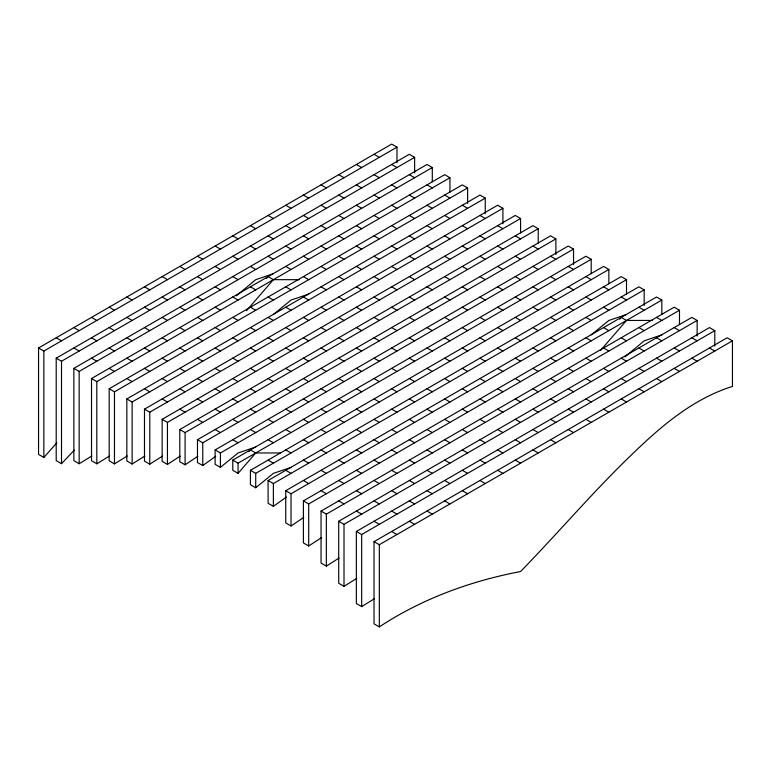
<?xml version="1.0" encoding="UTF-8"?>
<svg xmlns="http://www.w3.org/2000/svg" width="771" height="771" viewBox="0 0 771 771"><rect width="100%" height="100%" fill="white"/><g stroke="black" fill="none" stroke-linecap="round" stroke-linejoin="round"><path stroke-width="1.16" d="M266.544 278.389L268.086 276.616L273.377 279.671L299.273 279.68M246.508 310.703L273.377 279.671M248.888 451.69L250.43 449.917L255.721 452.972L280.442 452.972M591.203 273.686L591.203 259.287L585.902 256.232L232.775 460.104L232.775 470.3L238.066 473.355L255.721 452.972M619.682 319.165L621.214 317.392L626.515 320.447L652.411 320.447M600.407 350.593L626.515 320.447M396.978 162.7L396.978 147.155L391.678 144.1L38.55 347.972L38.55 454.398L43.851 457.463L56.9 442.747M414.634 172.887L414.634 157.351L409.334 154.287L56.206 358.168L56.206 460.615L61.507 463.679L74.344 450.11M236.466 295.785L255.721 279.68L273.377 273.705M624.905 356.944L644.17 340.84L661.826 334.865M273.377 314.481L291.033 300.064L308.699 294.088M573.537 264.607L573.537 249.091L568.246 246.036L215.119 449.917L215.119 464.325L220.41 467.39L238.066 452.972L255.721 446.997M608.859 283.709L608.859 269.484L603.558 266.419L250.43 470.3L250.43 484.718L255.721 487.773L273.377 473.355L291.033 467.39M591.203 334.865L608.859 320.447L626.515 314.481M555.881 254.42L555.881 238.904L550.59 235.839L197.463 439.721L197.463 462.513L202.754 465.568L215.764 456.287M626.515 294.088L626.515 279.671L621.214 276.616L268.086 480.497L268.086 503.29L273.377 506.345L286.388 497.064M538.225 243.067L538.225 228.708L532.934 225.652L179.797 429.524L179.797 461.762L185.098 464.817L197.848 456.259M644.17 305.47L644.17 289.867L638.87 286.812L285.742 490.693L285.742 522.921L291.033 525.986L303.793 517.428M520.57 232.919L520.57 218.511L515.279 215.456L162.141 419.328L162.141 461.366L167.442 464.421L180.192 456.153M661.826 314.452L661.826 300.064L656.526 297.008L303.398 500.88L303.398 542.909L308.699 545.974L321.449 537.705M502.914 223.783L502.914 208.315L497.623 205.259L144.485 409.141L144.485 461.116L149.786 464.171L162.536 456.085M679.482 324.649L679.482 310.26L674.182 307.195L321.054 511.077L321.054 563.052L326.355 566.116L339.105 558.021M485.258 213.654L485.258 198.128L479.967 195.063L126.829 398.944L126.829 460.952L132.13 464.007L144.881 456.037M697.138 336.069L697.138 320.447L691.838 317.392L338.71 521.273L338.71 583.281L344.011 586.336L356.761 578.366M467.602 203.419L467.602 187.931L462.301 184.876L109.174 388.748L109.174 460.836L114.474 463.891L127.225 456.008M714.794 346.054L714.794 330.643L709.493 327.588L356.366 531.46L356.366 603.548L361.666 606.604L374.417 598.72M449.946 192.124L449.946 177.735L444.645 174.68L91.518 378.551L91.518 460.74L96.818 463.805L109.569 455.979M379.322 626.9C421.92 598.788 470.589 581.035 520.57 571.533C556.411 534.746 589.767 495.589 626.515 459.67C657.249 429.592 690.585 399.542 732.45 386.425L732.45 340.84L727.149 337.785L374.022 541.656L374.022 623.845L379.322 626.9L379.322 544.712L732.45 340.84M432.29 181.84L432.29 167.538L426.989 164.483L73.862 368.365L73.862 460.673L79.162 463.728L91.913 455.96M38.55 347.972L43.851 351.036L396.978 147.155M56.206 358.168L61.507 361.223L414.634 157.351M73.862 368.365L79.162 371.42L432.29 167.538M91.518 378.551L96.818 381.616L449.946 177.735M109.174 388.748L114.474 391.813L467.602 187.931M126.829 398.944L132.13 401.999L485.258 198.128M144.485 409.141L149.786 412.196L502.914 208.315M162.141 419.328L167.442 422.392L520.57 218.511M179.797 429.524L185.098 432.579L538.225 228.708M197.463 439.721L202.754 442.776L555.881 238.904M215.119 449.917L220.41 452.972L573.537 249.091M232.775 460.104L238.066 463.169L591.203 259.287M250.43 470.3L255.721 473.355L608.859 269.484M268.086 480.497L273.377 483.552L626.515 279.671M285.742 490.693L291.033 493.748L644.17 289.867M303.398 500.88L308.699 503.945L661.826 300.064M321.054 511.077L326.355 514.132L679.482 310.26M338.71 521.273L344.011 524.328L697.138 320.447M356.366 531.46L361.666 534.525L714.794 330.643M374.022 154.287L379.322 157.351M391.678 164.483L396.978 167.538M409.334 174.68L414.634 177.735M426.989 184.876L432.29 187.931M444.645 195.063L449.946 198.128M462.301 205.259L467.602 208.315M479.967 215.456L485.258 218.511M497.623 225.652L502.914 228.708M515.279 235.839L520.57 238.904M532.934 246.036L538.225 249.091M550.59 256.232L555.881 259.287M568.246 266.419L573.537 269.484M585.902 276.616L591.203 279.671M603.558 286.812L608.859 289.867M621.214 297.008L626.515 300.064M638.87 307.195L644.17 310.26M656.526 317.392L661.826 320.447M674.182 327.588L679.482 330.643M691.838 337.785L697.138 340.84M709.493 347.972L714.794 351.036M356.366 164.483L361.666 167.538M374.022 174.68L379.322 177.735M391.678 184.876L396.978 187.931M409.334 195.063L414.634 198.128M426.989 205.259L432.29 208.315M444.645 215.456L449.946 218.511M462.301 225.652L467.602 228.708M479.967 235.839L485.258 238.904M497.623 246.036L502.914 249.091M515.279 256.232L520.57 259.287M532.934 266.419L538.225 269.484M550.59 276.616L555.881 279.671M568.246 286.812L573.537 289.867M585.902 297.008L591.203 300.064M603.558 307.195L608.859 310.26M638.87 327.588L644.17 330.643M656.526 337.785L661.826 340.84M674.182 347.972L679.482 351.036M691.838 358.168L697.138 361.223M338.71 174.68L344.011 177.735M356.366 184.876L361.666 187.931M374.022 195.063L379.322 198.128M391.678 205.259L396.978 208.315M409.334 215.456L414.634 218.511M426.989 225.652L432.29 228.708M444.645 235.839L449.946 238.904M462.301 246.036L467.602 249.091M479.967 256.232L485.258 259.287M497.623 266.419L502.914 269.484M515.279 276.616L520.57 279.671M532.934 286.812L538.225 289.867M550.59 297.008L555.881 300.064M568.246 307.195L573.537 310.26M585.902 317.392L591.203 320.447M603.558 327.588L608.859 330.643M621.214 337.785L626.515 340.84M638.87 347.972L644.17 351.036M656.526 358.168L661.826 361.223M674.182 368.365L679.482 371.42M321.054 184.876L326.355 187.931M338.71 195.063L344.011 198.128M356.366 205.259L361.666 208.315M374.022 215.456L379.322 218.511M391.678 225.652L396.978 228.708M409.334 235.839L414.634 238.904M426.989 246.036L432.29 249.091M444.645 256.232L449.946 259.287M462.301 266.419L467.602 269.484M479.967 276.616L485.258 279.671M497.623 286.812L502.914 289.867M515.279 297.008L520.57 300.064M532.934 307.195L538.225 310.26M550.59 317.392L555.881 320.447M568.246 327.588L573.537 330.643M585.902 337.785L591.203 340.84M603.558 347.972L608.859 351.036M621.214 358.168L626.515 361.223M638.87 368.365L644.17 371.42M656.526 378.551L661.826 381.616M303.398 195.063L308.699 198.128M321.054 205.259L326.355 208.315M338.71 215.456L344.011 218.511M356.366 225.652L361.666 228.708M374.022 235.839L379.322 238.904M391.678 246.036L396.978 249.091M409.334 256.232L414.634 259.287M426.989 266.419L432.29 269.484M444.645 276.616L449.946 279.671M462.301 286.812L467.602 289.867M479.967 297.008L485.258 300.064M497.623 307.195L502.914 310.26M515.279 317.392L520.57 320.447M532.934 327.588L538.225 330.643M550.59 337.785L555.881 340.84M568.246 347.972L573.537 351.036M585.902 358.168L591.203 361.223M603.558 368.365L608.859 371.42M621.214 378.551L626.515 381.616M638.87 388.748L644.17 391.813M285.742 205.259L291.033 208.315M303.398 215.456L308.699 218.511M321.054 225.652L326.355 228.708M338.71 235.839L344.011 238.904M356.366 246.036L361.666 249.091M374.022 256.232L379.322 259.287M391.678 266.419L396.978 269.484M409.334 276.616L414.634 279.671M426.989 286.812L432.29 289.867M444.645 297.008L449.946 300.064M462.301 307.195L467.602 310.26M479.967 317.392L485.258 320.447M497.623 327.588L502.914 330.643M515.279 337.785L520.57 340.84M532.934 347.972L538.225 351.036M550.59 358.168L555.881 361.223M568.246 368.365L573.537 371.42M585.902 378.551L591.203 381.616M603.558 388.748L608.859 391.813M621.214 398.944L626.515 401.999M268.086 215.456L273.377 218.511M285.742 225.652L291.033 228.708M303.398 235.839L308.699 238.904M321.054 246.036L326.355 249.091M338.71 256.232L344.011 259.287M356.366 266.419L361.666 269.484M374.022 276.616L379.322 279.671M391.678 286.812L396.978 289.867M409.334 297.008L414.634 300.064M426.989 307.195L432.29 310.26M444.645 317.392L449.946 320.447M462.301 327.588L467.602 330.643M479.967 337.785L485.258 340.84M497.623 347.972L502.914 351.036M515.279 358.168L520.57 361.223M532.934 368.365L538.225 371.42M550.59 378.551L555.881 381.616M568.246 388.748L573.537 391.813M585.902 398.944L591.203 401.999M603.558 409.141L608.859 412.196M250.43 225.652L255.721 228.708M268.086 235.839L273.377 238.904M285.742 246.036L291.033 249.091M303.398 256.232L308.699 259.287M321.054 266.419L326.355 269.484M338.71 276.616L344.011 279.671M356.366 286.812L361.666 289.867M374.022 297.008L379.322 300.064M391.678 307.195L396.978 310.26M409.334 317.392L414.634 320.447M426.989 327.588L432.29 330.643M444.645 337.785L449.946 340.84M462.301 347.972L467.602 351.036M479.967 358.168L485.258 361.223M497.623 368.365L502.914 371.42M515.279 378.551L520.57 381.616M532.934 388.748L538.225 391.813M550.59 398.944L555.881 401.999M568.246 409.141L573.537 412.196M585.902 419.328L591.203 422.392M232.775 235.839L238.066 238.904M250.43 246.036L255.721 249.091M268.086 256.232L273.377 259.287M285.742 266.419L291.033 269.484M303.398 276.616L308.699 279.671M321.054 286.812L326.355 289.867M338.71 297.008L344.011 300.064M356.366 307.195L361.666 310.26M374.022 317.392L379.322 320.447M391.678 327.588L396.978 330.643M409.334 337.785L414.634 340.84M426.989 347.972L432.29 351.036M444.645 358.168L449.946 361.223M462.301 368.365L467.602 371.42M479.967 378.551L485.258 381.616M497.623 388.748L502.914 391.813M515.279 398.944L520.57 401.999M532.934 409.141L538.225 412.196M550.59 419.328L555.881 422.392M568.246 429.524L573.537 432.579M215.119 246.036L220.41 249.091M232.775 256.232L238.066 259.287M250.43 266.419L255.721 269.484M285.742 286.812L291.033 289.867M303.398 297.008L308.699 300.064M321.054 307.195L326.355 310.26M338.71 317.392L344.011 320.447M356.366 327.588L361.666 330.643M374.022 337.785L379.322 340.84M391.678 347.972L396.978 351.036M409.334 358.168L414.634 361.223M426.989 368.365L432.29 371.42M444.645 378.551L449.946 381.616M462.301 388.748L467.602 391.813M479.967 398.944L485.258 401.999M497.623 409.141L502.914 412.196M515.279 419.328L520.57 422.392M532.934 429.524L538.225 432.579M550.59 439.721L555.881 442.776M197.463 256.232L202.754 259.287M215.119 266.419L220.41 269.484M232.775 276.616L238.066 279.671M250.43 286.812L255.721 289.867M268.086 297.008L273.377 300.064M285.742 307.195L291.033 310.26M303.398 317.392L308.699 320.447M321.054 327.588L326.355 330.643M338.71 337.785L344.011 340.84M356.366 347.972L361.666 351.036M374.022 358.168L379.322 361.223M391.678 368.365L396.978 371.42M409.334 378.551L414.634 381.616M426.989 388.748L432.29 391.813M444.645 398.944L449.946 401.999M462.301 409.141L467.602 412.196M479.967 419.328L485.258 422.392M497.623 429.524L502.914 432.579M515.279 439.721L520.57 442.776M532.934 449.917L538.225 452.972M179.797 266.419L185.098 269.484M197.463 276.616L202.754 279.671M215.119 286.812L220.41 289.867M232.775 297.008L238.066 300.064M250.43 307.195L255.721 310.26M268.086 317.392L273.377 320.447M285.742 327.588L291.033 330.643M303.398 337.785L308.699 340.84M321.054 347.972L326.355 351.036M338.71 358.168L344.011 361.223M356.366 368.365L361.666 371.42M374.022 378.551L379.322 381.616M391.678 388.748L396.978 391.813M409.334 398.944L414.634 401.999M426.989 409.141L432.29 412.196M444.645 419.328L449.946 422.392M462.301 429.524L467.602 432.579M479.967 439.721L485.258 442.776M497.623 449.917L502.914 452.972M515.279 460.104L520.57 463.169M162.141 276.616L167.442 279.671M179.797 286.812L185.098 289.867M197.463 297.008L202.754 300.064M215.119 307.195L220.41 310.26M232.775 317.392L238.066 320.447M250.43 327.588L255.721 330.643M268.086 337.785L273.377 340.84M285.742 347.972L291.033 351.036M303.398 358.168L308.699 361.223M321.054 368.365L326.355 371.42M338.71 378.551L344.011 381.616M356.366 388.748L361.666 391.813M374.022 398.944L379.322 401.999M391.678 409.141L396.978 412.196M409.334 419.328L414.634 422.392M426.989 429.524L432.29 432.579M444.645 439.721L449.946 442.776M462.301 449.917L467.602 452.972M479.967 460.104L485.258 463.169M497.623 470.3L502.914 473.355M144.485 286.812L149.786 289.867M162.141 297.008L167.442 300.064M179.797 307.195L185.098 310.26M197.463 317.392L202.754 320.447M215.119 327.588L220.41 330.643M232.775 337.785L238.066 340.84M250.43 347.972L255.721 351.036M268.086 358.168L273.377 361.223M285.742 368.365L291.033 371.42M303.398 378.551L308.699 381.616M321.054 388.748L326.355 391.813M338.71 398.944L344.011 401.999M356.366 409.141L361.666 412.196M374.022 419.328L379.322 422.392M391.678 429.524L396.978 432.579M409.334 439.721L414.634 442.776M426.989 449.917L432.29 452.972M444.645 460.104L449.946 463.169M462.301 470.3L467.602 473.355M479.967 480.497L485.258 483.552M126.829 297.008L132.13 300.064M144.485 307.195L149.786 310.26M162.141 317.392L167.442 320.447M179.797 327.588L185.098 330.643M197.463 337.785L202.754 340.84M215.119 347.972L220.41 351.036M232.775 358.168L238.066 361.223M250.43 368.365L255.721 371.42M268.086 378.551L273.377 381.616M285.742 388.748L291.033 391.813M303.398 398.944L308.699 401.999M321.054 409.141L326.355 412.196M338.71 419.328L344.011 422.392M356.366 429.524L361.666 432.579M374.022 439.721L379.322 442.776M391.678 449.917L396.978 452.972M409.334 460.104L414.634 463.169M426.989 470.3L432.29 473.355M444.645 480.497L449.946 483.552M462.301 490.693L467.602 493.748M109.174 307.195L114.474 310.26M126.829 317.392L132.13 320.447M144.485 327.588L149.786 330.643M162.141 337.785L167.442 340.84M179.797 347.972L185.098 351.036M197.463 358.168L202.754 361.223M215.119 368.365L220.41 371.42M232.775 378.551L238.066 381.616M250.43 388.748L255.721 391.813M268.086 398.944L273.377 401.999M285.742 409.141L291.033 412.196M303.398 419.328L308.699 422.392M321.054 429.524L326.355 432.579M338.71 439.721L344.011 442.776M356.366 449.917L361.666 452.972M374.022 460.104L379.322 463.169M391.678 470.3L396.978 473.355M409.334 480.497L414.634 483.552M426.989 490.693L432.29 493.748M444.645 500.88L449.946 503.945M91.518 317.392L96.818 320.447M109.174 327.588L114.474 330.643M126.829 337.785L132.13 340.84M144.485 347.972L149.786 351.036M162.141 358.168L167.442 361.223M179.797 368.365L185.098 371.42M197.463 378.551L202.754 381.616M215.119 388.748L220.41 391.813M232.775 398.944L238.066 401.999M250.43 409.141L255.721 412.196M268.086 419.328L273.377 422.392M285.742 429.524L291.033 432.579M303.398 439.721L308.699 442.776M321.054 449.917L326.355 452.972M338.71 460.104L344.011 463.169M356.366 470.3L361.666 473.355M374.022 480.497L379.322 483.552M391.678 490.693L396.978 493.748M409.334 500.88L414.634 503.945M426.989 511.077L432.29 514.132M73.862 327.588L79.162 330.643M91.518 337.785L96.818 340.84M109.174 347.972L114.474 351.036M126.829 358.168L132.13 361.223M144.485 368.365L149.786 371.42M162.141 378.551L167.442 381.616M179.797 388.748L185.098 391.813M197.463 398.944L202.754 401.999M215.119 409.141L220.41 412.196M232.775 419.328L238.066 422.392M250.43 429.524L255.721 432.579M268.086 439.721L273.377 442.776M285.742 449.917L291.033 452.972M303.398 460.104L308.699 463.169M321.054 470.3L326.355 473.355M338.71 480.497L344.011 483.552M356.366 490.693L361.666 493.748M374.022 500.88L379.322 503.945M391.678 511.077L396.978 514.132M409.334 521.273L414.634 524.328M56.206 337.785L61.507 340.84M73.862 347.972L79.162 351.036M91.518 358.168L96.818 361.223M109.174 368.365L114.474 371.42M126.829 378.551L132.13 381.616M144.485 388.748L149.786 391.813M162.141 398.944L167.442 401.999M179.797 409.141L185.098 412.196M197.463 419.328L202.754 422.392M215.119 429.524L220.41 432.579M232.775 439.721L238.066 442.776M268.086 460.104L273.377 463.169M285.742 470.3L291.033 473.355M303.398 480.497L308.699 483.552M321.054 490.693L326.355 493.748M338.71 500.88L344.011 503.945M356.366 511.077L361.666 514.132M374.022 521.273L379.322 524.328M391.678 531.46L396.978 534.525M374.022 541.656L379.322 544.712M361.666 534.525L361.666 606.604M344.011 524.328L344.011 586.336M326.355 514.132L326.355 566.116M308.699 503.945L308.699 545.974M291.033 493.748L291.033 525.986M273.377 483.552L273.377 506.345M255.721 473.355L255.721 487.773M238.066 463.169L238.066 473.355M220.41 452.972L220.41 467.39M202.754 442.776L202.754 465.568M185.098 432.579L185.098 464.817M167.442 422.392L167.442 464.421M149.786 412.196L149.786 464.171M132.13 401.999L132.13 464.007M114.474 391.813L114.474 463.891M96.818 381.616L96.818 463.805M79.162 371.42L79.162 463.728M61.507 361.223L61.507 463.679M43.851 351.036L43.851 457.463"/></g></svg>
